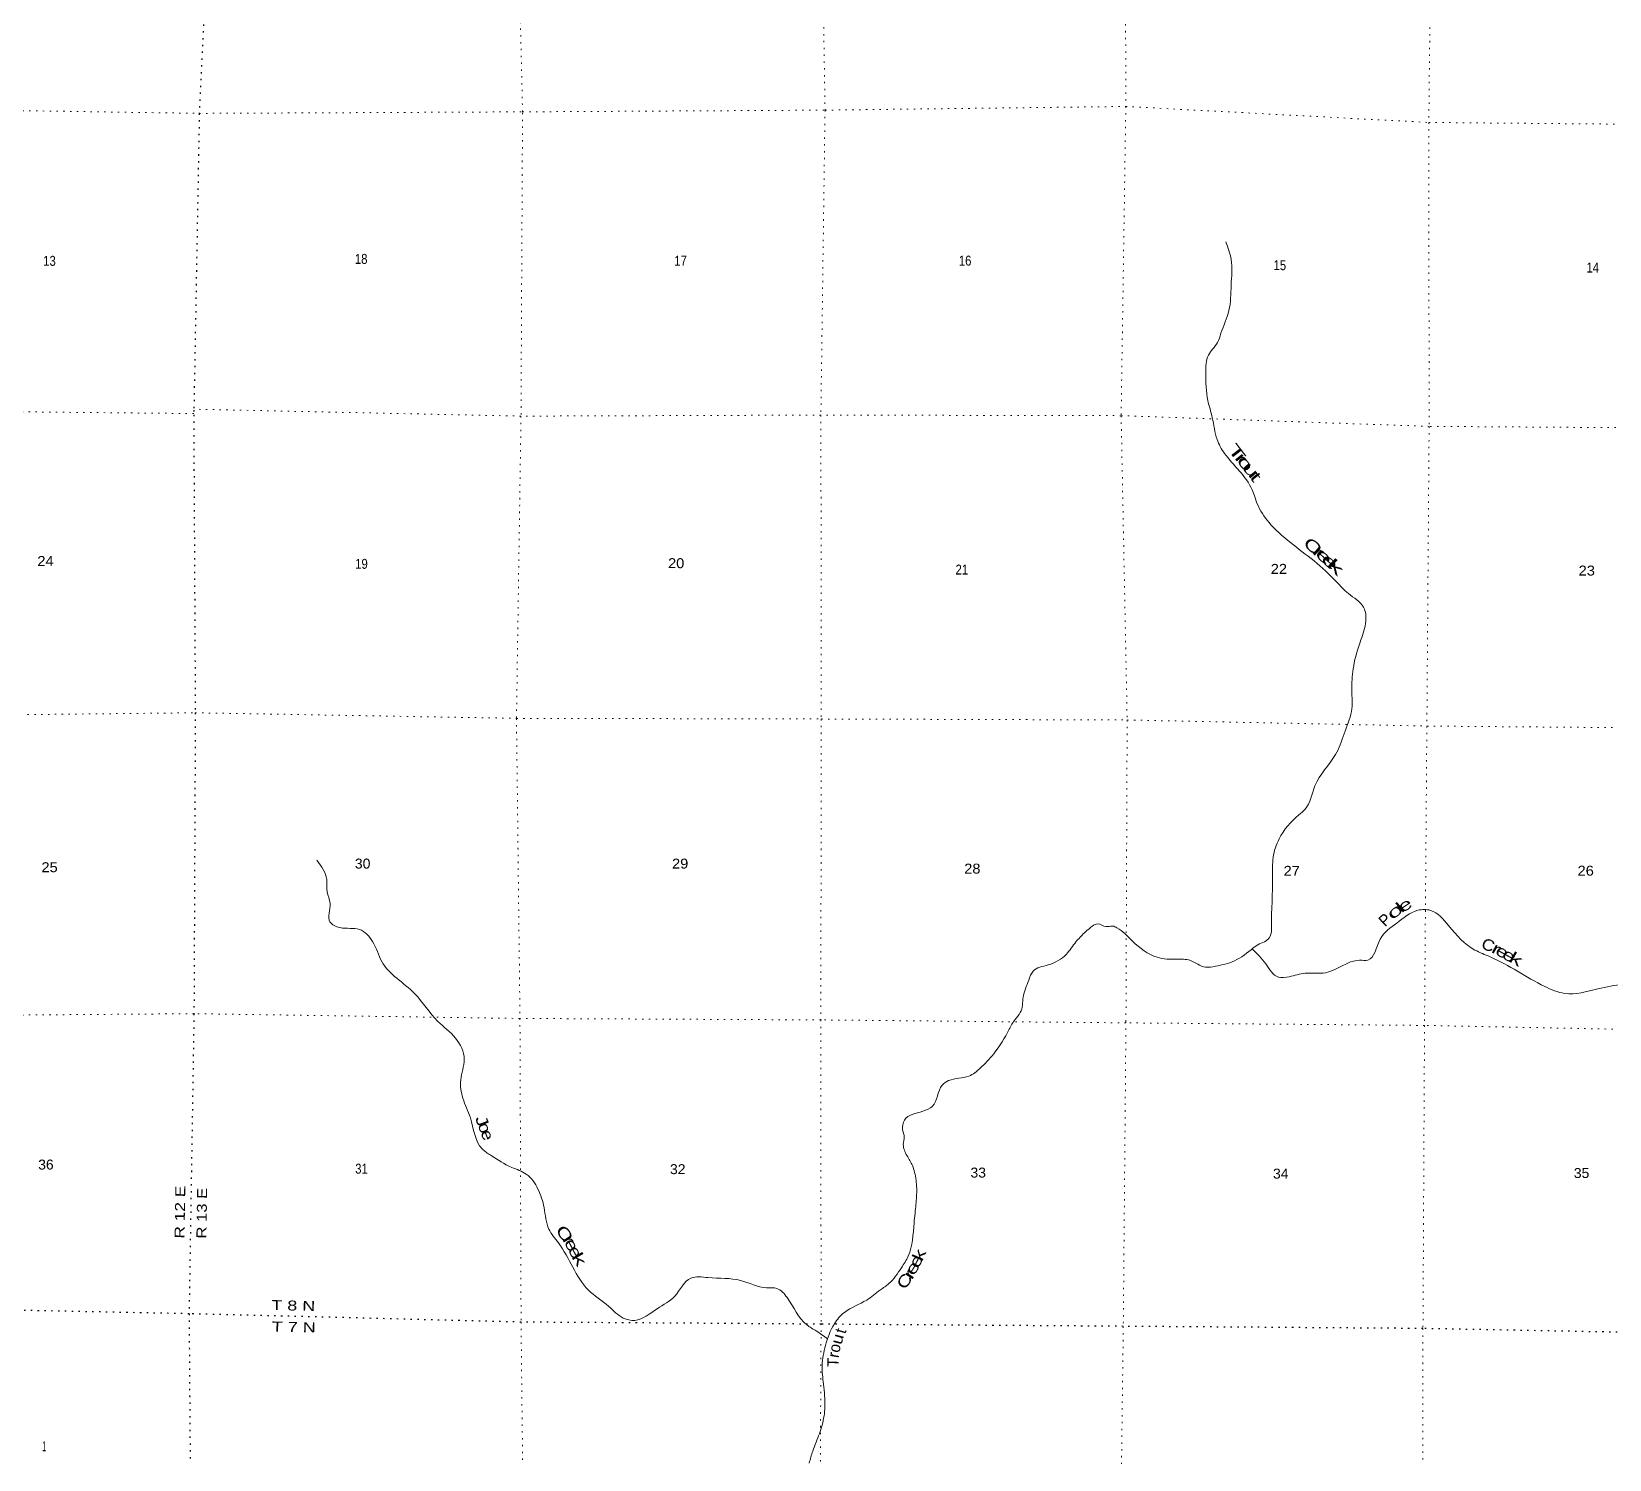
# Model space of a CAD drawing. Header units: feet. Extents: x -254670 to 6, y -549186 to -364975.
# Drawn here: x -63316 to -35564, y -503384 to -478276 of the extents above; entities that cross this region are included whole.
import ezdxf
from ezdxf.enums import TextEntityAlignment as Align

# ---------------------------------------------------------------- set-up
doc = ezdxf.new("R2010")
doc.units = ezdxf.units.FT
doc.header["$LTSCALE"] = 80
doc.linetypes.add('DOTTED', pattern=[1.5, 0.3, -1.2])
for name, color, linetype, lineweight in [('39', 7, 'Continuous', 13), ('6', 7, 'DOTTED', 25), ('7', 7, 'DOTTED', 13)]:
    doc.layers.add(name, color=color, linetype=linetype, lineweight=lineweight)
doc.layers.add('41', color=7, linetype='Continuous')

msp = doc.modelspace()

# ---------------------------------------------------------------- linework, layer by layer
at = {"layer": '39'}
for points in [[(-42311.18, -481973.29), (-42218.49, -482282.23), (-42217.31, -482736.59), (-42256.41, -483183.2), (-42396.44, -483582.29), (-42459.67, -483745.59), (-42617.03, -483967.88), (-42663.16, -484273.81), (-42627.53, -484764.11), (-42548.98, -485063.1), (-42465.8, -485448.52), (-42333.33, -485692.84), (-41848.03, -486332.69), (-41757.79, -486579.33), (-41554.32, -486905.57), (-40758.95, -487585.4), (-40362.06, -487954.48), (-40155.44, -488158.06), (-39888.21, -488397.39), (-39861.73, -488730.94), (-39962.09, -489049.32), (-40071.69, -489484.37), (-40095.21, -489858.49), (-40100.64, -490230.47), (-40232.65, -490625.48), (-40297.69, -490816.94), (-40382.97, -490990.46), (-40743.22, -491541.92), (-40917.37, -491951.3), (-41027.31, -492050.61), (-41374.39, -492471.29), (-41478.73, -492795.74), (-41488.34, -493145.63), (-41508.36, -494018.32), (-41531.33, -494185.36), (-41603.2, -494264.29), (-41719.49, -494319.41), (-41827.62, -494390.55), (-42159.96, -494618.13), (-42493.25, -494711), (-42668.15, -494728.35), (-42942.59, -494607.69), (-43176.07, -494589.27), (-43520.32, -494553.55), (-43950.8, -494271.17), (-44226.06, -494033.91), (-44302.7, -494006.32), (-44419.31, -494015.2), (-44558.46, -493965.94), (-44692.78, -494033.26), (-44798.74, -494126.5), (-44946.51, -494282.38), (-45115.97, -494500.73), (-45436.53, -494688.01), (-45699.3, -494796.46), (-45778.63, -494957.87), (-45875.09, -495258.13), (-45925.5, -495527.9), (-46019.2, -495649.2), (-46120.59, -495820.83), (-46393.17, -496251.03), (-46632.78, -496506.08), (-46830.98, -496642.21), (-47186.48, -496723.18), (-47298.57, -496804.41), (-47470.99, -497173.57), (-47639.36, -497261.24), (-47964.16, -497416.38), (-47995.13, -497589.5), (-47966.09, -497713.94), (-47983.29, -497842.74), (-47917.51, -498043.31), (-47823.76, -498215.54), (-47784.69, -498335.88), (-47748.52, -498617.09), (-47760.62, -498898.65), (-47794.54, -499224.59), (-47897.04, -499810.38), (-48016.33, -500012.29), (-48237.67, -500291.33), (-48387.76, -500402.99), (-48627.91, -500581.64), (-49018.67, -500797.58), (-49196.29, -500999.91), (-49352.53, -501381.01), (-49410.44, -501729.24), (-49387.98, -502062.82), (-49363.07, -502458.71), (-49411.11, -502778.72), (-49517.62, -503081.06), (-49576.88, -503236.3), (-49638.46, -503448.13)], [(-58300.2, -492844.74), (-58124.79, -493187.26), (-58119.24, -493404.36), (-58065.5, -493609.04), (-58067.25, -493932.74), (-57895.55, -494032.02), (-57547.29, -494065.7), (-57318.5, -494275.15), (-57155.07, -494629.82), (-56579.79, -495192.63), (-56167.98, -495682.23), (-55860.15, -495973.53), (-55706.64, -496348.39), (-55768.47, -496710.72), (-55730, -497032.12), (-55598.83, -497376.98), (-55391.82, -497922.33), (-55240.14, -498035.84), (-54870.51, -498248.29), (-54614.19, -498367.07), (-54409.15, -498630.97), (-54302.26, -498955.9), (-54217.11, -499335.27), (-54048.46, -499575.31), (-53523.63, -500401.85), (-53167.54, -500690.8), (-52908.59, -500898.02), (-52707.13, -500938.79), (-52314.28, -500732.89), (-52004.03, -500511.51), (-51720.58, -500195.83), (-51418.9, -500185.61), (-50845.2, -500237.77), (-50387.65, -500365.15), (-50208.52, -500377.93), (-50028.36, -500537.47), (-49683.01, -501015.48), (-49515.27, -501124.85), (-49315.93, -501260.9)], [(-41848.82, -494404.79), (-41608.39, -494670.44), (-41387.49, -494902.06), (-41196.41, -494896.66), (-40915.2, -494836.33), (-40557.19, -494825.7), (-39957.24, -494606.25), (-39814.43, -494603.21), (-39597.73, -494235.74), (-39304.01, -493952.15), (-38931.41, -493728.31), (-38710.12, -493728.73), (-38392.39, -493997.85), (-37928.7, -494426.76), (-37664.33, -494545.48), (-36703.09, -495067.3), (-36352.2, -495189.42), (-35767.35, -495110.81), (-34874.68, -495036.01), (-34483.44, -495173.92), (-34281.21, -495325.26), (-33989.82, -495568.43)]]:
    msp.add_spline(points, degree=3, dxfattribs=at)
at = {"layer": '6'}
for points in [[(-60021.67, -470307.6), (-60088.11, -474021.44), (-60119.41, -474433.81), (-60365.94, -479715.11), (-60461.06, -484933.49), (-60464.52, -485013.93), (-60436.72, -490254.57), (-60459.88, -495546.32), (-60545.52, -500822.45), (-60527.24, -503422.94)], [(-31768.36, -501191.34), (-33505.77, -501184.24), (-38843.52, -501082.02), (-44114.43, -501043.66), (-49427.59, -501005.6), (-54706.54, -500969.3), (-60545.52, -500822.45), (-63535.67, -500762.51)]]:
    msp.add_lwpolyline(points, dxfattribs=at)
at = {"layer": '7'}
msp.add_line((-60463.63, -484993.33), (-63492.21, -484963.16), dxfattribs=at)
for points in [[(-54499.85, -470265.74), (-54812.26, -473902.95), (-54680.95, -479706.26), (-54707.85, -485038.25), (-54787.19, -490352.53), (-54725.96, -495629.6), (-54706.54, -500969.3), (-54679.64, -503437.52)], [(-49256.79, -470348.54), (-49447.54, -474121.58), (-49360.35, -479657.82), (-49433.31, -485020.3), (-49425.93, -490364.1), (-49435.01, -495655.76), (-49429.68, -500995.56), (-49442.32, -503449.33)], [(-44020, -470397.2), (-44083.06, -474306.03), (-44070.04, -479593.51), (-44152.53, -485030.44), (-44046.53, -490381.58), (-44067.6, -495685.38), (-44114.43, -501043.66), (-44145.84, -503460.06)], [(-38775.23, -470435.76), (-38682.42, -474482.19), (-38741.09, -479874.72), (-38735.72, -485218.54), (-38775.13, -490488.3), (-38816.6, -495752.04), (-38843.52, -501082.02), (-38846.93, -503469.58)], [(-63477.64, -479667.34), (-60365.94, -479715.11), (-54681.08, -479688.17), (-49360.35, -479657.82), (-44070.04, -479593.51), (-38741.09, -479874.72), (-33347.39, -479922.25), (-31739.15, -479948.16)], [(-31746.46, -485260.05), (-33412.52, -485254.52), (-38733.71, -485218.53), (-44152.53, -485030.44), (-49433.31, -485020.3), (-54707.85, -485038.25), (-60460.15, -484916.91)], [(-63506.86, -490288.18), (-60436.72, -490254.57), (-54787.19, -490352.53), (-49425.93, -490364.1), (-44046.53, -490381.58), (-38773.12, -490488.28), (-33403.59, -490531.97), (-31753.78, -490581.51)], [(-31761.07, -495879.19), (-33464.74, -495858.18), (-38816.6, -495752.04), (-44067.44, -495707.5), (-49435.01, -495655.76), (-54725.96, -495629.6), (-60459.88, -495546.32), (-63521.4, -495569.68)]]:
    msp.add_lwpolyline(points, dxfattribs=at)

# ---------------------------------------------------------------- texts
at = {"layer": '41'}
for s, rotation, width, p in [('T', 307.472, 1.95, (-42198.91, -485740.17)), ('r', 308.183, 1.95, (-42115.5, -485839.37)), ('o', 309.774, 1.8, (-42043.54, -485932.11)), ('u', 309.774, 1.95, (-41949.65, -486047.47)), ('t', 309.099, 1.75, (-41859.76, -486167.62)), ('C', 320.274, 1.6, (-40848.52, -487399.25)), ('r', 318.542, 2.1, (-40742.09, -487494.59)), ('e', 317.326, 1.95, (-40648.85, -487578.05)), ('e', 317.326, 1.95, (-40545.69, -487671.49)), ('k', 316.833, 2.2, (-40449.65, -487762.91)), ('o', 40.888, 1.85, (-39275.53, -493820.17)), ('l', 40.185, 1.6, (-39181.22, -493753.28)), ('e', 33.526, 1.6, (-39105.18, -493715.89)), ('C', 338.212, 1.15, (-37732.53, -494430.51)), ('r', 332.004, 1.6, (-37595.72, -494490.42)), ('e', 332.004, 1.4, (-37495.3, -494542.93)), ('e', 330.846, 1.45, (-37378.2, -494607.78)), ('k', 330.846, 1.65, (-37255.07, -494672.14)), ('J', 290.838, 1.4, (-55484.65, -497468.14)), ('o', 290.733, 1.2, (-55439.93, -497586.23)), ('e', 290.733, 1.2, (-55391.29, -497714.73)), ('C', 306.53, 1.5, (-54025.07, -499471.7)), ('r', 302.603, 1.75, (-53949.87, -499573.18)), ('e', 297.954, 1.4, (-53906.22, -499656.9)), ('e', 297.954, 1.4, (-53840.26, -499783.82)), ('k', 300.954, 1.7, (-53769.05, -499913.99)), ('k', 66.352, 1.45, (-47614.52, -499826.16)), ('e', 61.886, 1.45, (-47674.37, -499943.65)), ('r', 57.064, 1.75, (-47796.46, -500175.6)), ('e', 57.536, 1.55, (-47739.69, -500070.82)), ('C', 58.429, 1.35, (-47878.57, -500301.07)), ('u', 74.816, 1.2, (-49048.81, -501291.83)), ('r', 80.213, 1.05, (-49114.57, -501562.39))]:
    msp.add_text(s, height=200, rotation=rotation, dxfattribs=dict(at, width=width)).set_placement(p, align=Align.CENTER)
for s, rotation, p in [('P', 43.36, (-39445.99, -493968.41)), ('t', 73.193, (-48991.76, -501151.37)), ('o', 78.073, (-49095.18, -501445.12)), ('T', 88, (-49119.78, -501681.14))]:
    msp.add_text(s, height=200, rotation=rotation, dxfattribs=at).set_placement(p, align=Align.CENTER)
at = {"layer": '6'}
for s, rotation, width, p in [('R 12 E', 89.07, 1.3, (-60626.94, -499501.54)), ('R 13 E', 89.07, 1.25, (-60242.23, -499501.94)), ('T 8 N', 358.559, 1.35, (-59100.8, -500755.83)), ('T 7 N', 358.559, 1.35, (-59092.18, -501132.46))]:
    msp.add_text(s, height=175, rotation=rotation, dxfattribs=dict(at, width=width)).set_placement(p)
at = {"layer": '7'}
for s, width, p in [('13', 0.85, (-63111.33, -482395.54)), ('18', 0.85, (-57629.55, -482361.27)), ('17', 0.85, (-52011.5, -482393)), ('16', 0.85, (-47007.1, -482391.45)), ('15', 0.85, (-41472.13, -482471.6)), ('14', 0.85, (-35968.66, -482513.42)), ('24', 1.1, (-63214.32, -487673.92)), ('19', 0.85, (-57624.39, -487722.84)), ('20', 1.1, (-52121.67, -487711.9)), ('21', 0.85, (-47065.38, -487824.46)), ('22', 1.1, (-41520.99, -487812.06)), ('23', 1.1, (-36105.95, -487841.36)), ('30', 1.05, (-57629.54, -492993.96)), ('29', 1.1, (-52051.89, -492994.31)), ('25', 1.1, (-63142.58, -493058.12)), ('28', 1.1, (-46912.52, -493082.87)), ('27', 1.1, (-41295, -493121.79)), ('26', 1.1, (-36124.68, -493118.62)), ('36', 1.05, (-63199.84, -498286.55)), ('31', 0.85, (-57623.45, -498358.91)), ('32', 1.05, (-52087.52, -498367.6)), ('33', 1.05, (-46803.12, -498427.34)), ('34', 1.05, (-41481.3, -498445.88)), ('35', 1.05, (-36190.59, -498435.18)), ('1', 0.4, (-63127.01, -503238.98))]:
    msp.add_text(s, height=175, dxfattribs=dict(at, width=width)).set_placement(p)

doc.saveas('drawing.dxf')
